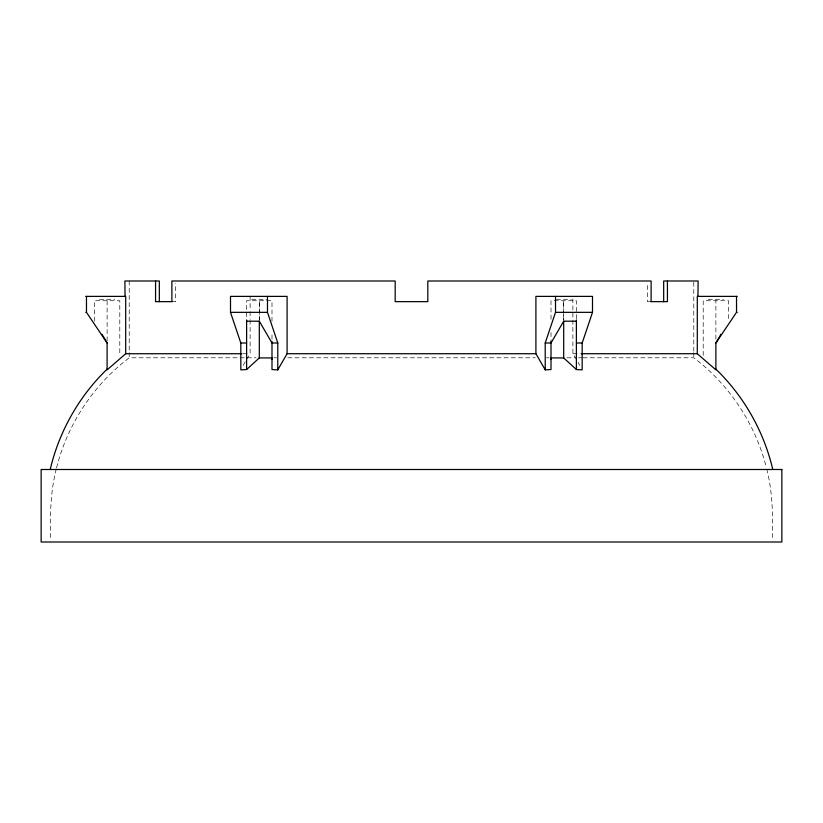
<?xml version="1.0" encoding="UTF-8"?>
<svg xmlns="http://www.w3.org/2000/svg" width="823" height="823" viewBox="0 0 823 823"><rect width="100%" height="100%" fill="white"/><g stroke="black" fill="none" stroke-linecap="round" stroke-linejoin="round"><path stroke-width="0.62" stroke-dasharray="4.12 3.09" d="M94.419 321.196L94.419 300.734L119.798 300.734L119.798 355.382M259.307 319.982L259.307 313.964M259.307 312.761L259.307 300.734L259.307 319.797M271.991 339.148L271.991 332.502M271.991 321.227L271.991 300.734L246.612 300.734L246.612 318.666M563.693 319.797L563.693 300.734L563.693 310.353M576.398 359.342L572.89 353.725L572.89 298.934M576.388 318.666L576.388 300.734L551.009 300.734L551.009 321.227M703.202 355.382L703.202 300.734L728.581 300.734L728.581 321.196M715.887 339.148L715.887 300.734M56.303 468.956C50.285 491.948 50.1 515.877 50.542 539.476M56.581 467.742C67.496 424.308 93.462 384.804 129.211 357.789L256.004 357.789M243.227 365.268L246.036 360.33M246.602 359.342L250.11 353.725L250.11 320.589M99.501 299.284L114.726 299.284M251.694 299.284L266.662 299.284M556.338 299.284L571.306 299.284M708.274 299.284L723.499 299.284M172.11 301.65L175.628 301.65L175.628 283.421M649.717 301.65L647.372 301.65L647.372 283.421M243.032 353.725L250.11 353.725M572.89 353.725L579.968 353.725M274.049 357.789L276.507 357.789M287.752 357.789L535.248 357.789M546.493 357.789L548.951 357.789M566.996 357.789L575.123 357.789M578.548 357.789L581.923 357.789M583.044 357.789L693.789 357.789C729.538 384.804 755.504 424.308 766.419 467.742M578.085 362.305L579.773 365.268M766.697 468.956C772.715 491.948 772.9 515.877 772.458 539.476M693.789 282.268L693.789 351.39M693.789 352.666L693.789 357.789M563.693 311.557L563.693 319.982M551.009 332.502L551.009 341.71M250.11 296.383L250.11 310.405M250.11 311.67L250.11 319.324M129.211 280.993L129.211 351.39M129.211 352.666L129.211 357.789M107.113 300.734L107.113 341.71"/><path stroke-width="1.23" d="M241.89 353.725L125.703 353.725L107.103 369.877L107.113 342.996L86.477 312.339L86.477 296.383M125.703 353.725L125.703 296.383L85.757 296.383M271.991 341.401L271.991 369.537L277.762 369.877L277.793 342.996L267.485 312.339L267.485 296.383M277.762 369.877L287.093 353.725L287.093 296.383L230.502 296.383L230.502 312.339L240.81 342.996L240.841 369.877L246.612 369.537L259.307 357.923L271.991 357.923L271.991 359.342M551.009 359.342L551.009 357.923L563.693 357.923L576.388 369.537L582.159 369.877L582.19 342.996L592.498 312.339L592.498 296.383L535.907 296.383L535.907 353.725L545.238 369.877L551.009 369.537L551.009 341.401M563.693 357.923L563.693 321.063M576.388 369.537L576.388 319.941M50.213 469.501C59.102 431.375 79.234 395.945 107.463 368.817M545.238 369.877L545.207 342.996L555.515 312.339L555.515 296.383M581.11 353.725L697.297 353.725L715.897 369.877L715.887 342.996L720.969 334.272M715.887 342.996L736.523 312.339L736.523 296.383M85.757 312.339L86.477 312.339M736.523 312.339L737.243 312.339M697.297 353.725L697.297 296.383L737.243 296.383M697.945 296.383L698.12 280.993L663.677 280.993L663.677 301.65M172.11 301.65L155.568 301.65L155.568 280.993M650.89 301.65L667.432 301.65L667.432 280.993M230.502 312.339L267.485 312.339M555.515 312.339L592.498 312.339M246.612 321.196L259.307 321.196L271.991 342.996L277.793 342.996M576.388 321.196L563.693 321.196L551.009 342.996L545.207 342.996M240.81 342.996L246.612 342.996M576.388 342.996L582.19 342.996M287.093 353.725L535.907 353.725M125.055 296.383L124.88 280.993L159.323 280.993L159.323 301.65M715.537 368.817C743.766 395.945 763.898 431.375 772.787 469.501M102.031 334.272L107.113 342.996M651.116 301.65L651.116 280.993L427.816 280.993L427.816 301.65L395.184 301.65L395.184 280.993L171.884 280.993L171.884 301.65M259.307 321.063L259.307 357.923M246.612 319.941L246.612 369.537M781.85 469.501L41.15 469.501L41.15 542.007L781.85 542.007L781.85 469.501"/></g></svg>
